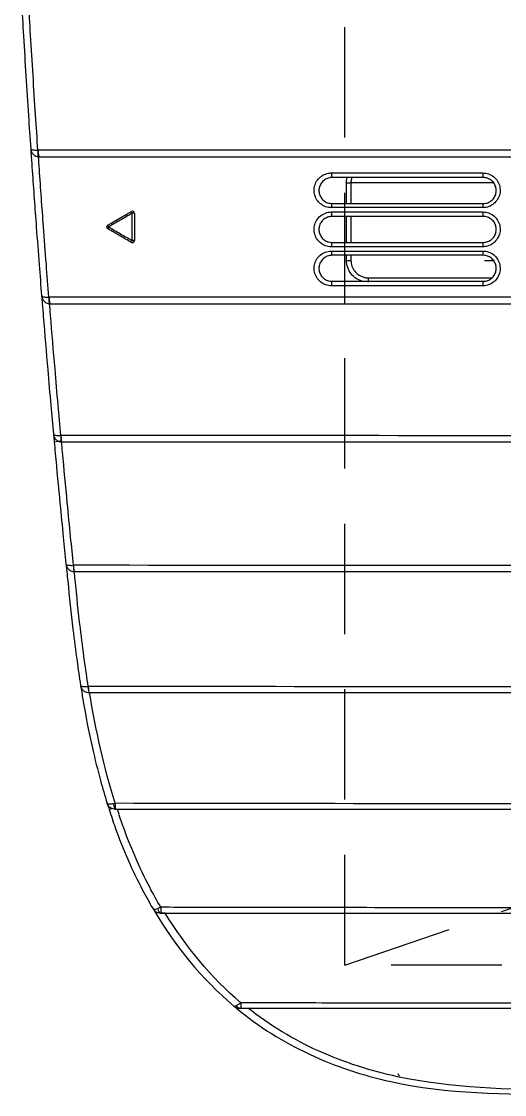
# Model space of a CAD drawing. Header units: inches. Extents: x -55157 to -7160, y -122257 to -52101.
# Drawn here: x -23033.4 to -22978.8, y -99956.4 to -99834.9 of the extents above; entities that cross this region are included whole.
import ezdxf

# ---------------------------------------------------------------- set-up
doc = ezdxf.new("R2010")
doc.units = ezdxf.units.IN
doc.header["$LTSCALE"] = 50
doc.header["$MEASUREMENT"] = 0
doc.linetypes.add('HIDDEN', pattern=[0.375, 0.25, -0.125])

# ---------------------------------------------------------------- blocks, each defined once
blk = doc.blocks.new('acrjtlf')
at = {"color": 1, "linetype": 'HIDDEN'}
blk.add_line((1570010.6, 1745562.22), (1571303.38, 1746002.87), dxfattribs=at)
at = {"color": 8}
for p, q in [((1570027.41, 1745650.85), (1570011.31, 1745650.85)), ((1570026.42, 1745642.04), (1570027.44, 1745642.04)), ((1569977.26, 1745637.14), (1569977.26, 1745637.14)), ((1569978.6, 1745621.48), (1569978.6, 1745621.48)), ((1569989.75, 1745568.11), (1569989.74, 1745568.11))]:
    blk.add_line(p, q, dxfattribs=at)
at = {"color": 1, "linetype": 'HIDDEN'}
blk.add_lwpolyline([(1571303.38, 1746002.87), (1571303.38, 1745562.22), (1570010.6, 1745562.22), (1570010.6, 1746002.87)], close=True, dxfattribs=at)
at = {"color": 8}
for centre, start, end in [((1569986.57, 1745647.38), 0, 120), ((1569986.57, 1745644.31), 240, 0)]:
    blk.add_arc(centre, 0.245, start, end, dxfattribs=at)
at = {"color": 8, "extrusion": (0, 0, -1)}
blk.add_arc((-1569983.91, 1745645.84), 0.245, 300, 60, dxfattribs=at)
at = {"color": 8}
for centre, major_axis, ratio, start_param, end_param in [((1569976, 1745654.58), (0.08, 0.779), 0.16865, 1.619684, 3.142132), ((1569976.02, 1745654.57), (0, -0.783), 0.172581, 4.743891, 6.283185), ((1570009.16, 1745651.93), (0, -0.49), 0.120491, 4.644768, 6.283185), ((1570026.29, 1745651.93), (0, -0.49), 0.102549, 4.642806, 6.283185), ((1570010.82, 1745650.85), (-0.49, 0), 0.00112, 1.53589, 3.141593), ((1570009.16, 1745648.01), (0, -0.49), 0.120705, 3.141593, 4.677658), ((1570026.29, 1745648.01), (0, -0.49), 0.103019, 3.141593, 4.676553), ((1569986.57, 1745647.38), (0.122, -0.212), 0.116328, 3.141593, 4.612423), ((1569986.57, 1745647.38), (-0.245, 0), 0.028883, 3.141593, 4.863098), ((1570009.16, 1745647.52), (0, -0.49), 0.120719, 4.68176, 6.283185), ((1570026.29, 1745647.52), (0, -0.49), 0.103065, 4.680761, 6.283185), ((1569983.91, 1745645.84), (0.122, -0.212), 0.126402, 3.141593, 4.620752), ((1569983.91, 1745645.84), (-0.122, -0.212), 0.14247, 4.775685, 6.283185), ((1569986.57, 1745644.31), (-0.122, -0.212), 0.132333, 4.784137, 6.283185), ((1569986.57, 1745644.31), (0.245, 0), 0.003959, 0, 1.721518), ((1570009.16, 1745643.6), (0, -0.49), 0.120738, 3.141593, 4.714524), ((1570009.16, 1745643.12), (0, -0.49), 0.120728, 4.718615, 6.283185), ((1570026.29, 1745643.6), (0, -0.49), 0.10333, 3.141593, 4.714382), ((1570026.29, 1745643.12), (0, 0.49), 0.10335, 1.576989, 3.141593), ((1570010.82, 1745642.04), (-0.49, 0), 0.00112, 1.53589, 3.141593), ((1570009.16, 1745639.2), (0, 0.49), 0.120552, 0, 1.609749), ((1570013.27, 1745639.59), (0, -0.49), 0.0349, 3.141593, 4.713595), ((1570026.29, 1745639.2), (0, -0.49), 0.103408, 3.141593, 4.75217), ((1569977.24, 1745637.93), (0.066, 0.781), 0.161273, 1.629867, 3.14204), ((1569977.26, 1745637.93), (0, -0.783), 0.165536, 4.757669, 6.283185), ((1569978.59, 1745622.26), (0.051, 0.782), 0.150698, 1.642644, 3.141934), ((1569978.6, 1745622.26), (0, -0.783), 0.154906, 4.774382, 6.283185), ((1569980.01, 1745607.57), (0.032, 0.783), 0.136296, 1.657406, 3.14181), ((1569980.01, 1745607.57), (0, -0.783), 0.139682, 4.79332, 6.283185), ((1569981.66, 1745593.86), (0, 0.783), 0.145746, 1.678566, 3.141593), ((1569981.67, 1745593.86), (0, -0.783), 0.119511, 4.816375, 6.283185), ((1569984.64, 1745580.64), (0, -0.783), 0.265872, 4.896749, 6.283185), ((1569984.68, 1745580.64), (0, -0.783), 0.09375, 4.847187, 6.283185), ((1569989.74, 1745568.89), (0, 0.783), 0.414276, 1.924747, 3.141593), ((1569989.83, 1745568.89), (0, -0.783), 0.065781, 4.887072, 6.283185), ((1569998.69, 1745558.12), (0, 0.783), 0.561889, 2.263316, 3.141593), ((1569998.86, 1745558.12), (0, -0.783), 0.036559, 4.947692, 6.283185), ((1570016.62, 1745550.11), (-0.173, 0.458), 0.136261, 1.898046, 3.142386)]:
    blk.add_ellipse(centre, major_axis=major_axis, ratio=ratio, start_param=start_param, end_param=end_param, dxfattribs=at)
for points, degree, knots in [([(1569974.01, 1745671.42), (1569974.01, 1745671.42), (1569974.01, 1745671.42), (1569974.08, 1745670.1), (1569974.16, 1745668.78), (1569974.32, 1745665.96), (1569974.42, 1745664.46), (1569974.6, 1745661.46), (1569974.7, 1745659.96), (1569974.88, 1745657.21), (1569974.96, 1745655.95), (1569975.05, 1745654.7)], 3, [0, 0, 0, 0, 0.000004, 0.000004, 0.237138, 0.237138, 0.506455, 0.506455, 0.775615, 0.775615, 1, 1, 1, 1]), ([(1569975.87, 1745654.55), (1569975.78, 1745655.87), (1569975.69, 1745657.2), (1569975.51, 1745660.03), (1569975.41, 1745661.54), (1569975.22, 1745664.56), (1569975.13, 1745666.07), (1569974.96, 1745668.86), (1569974.89, 1745670.14), (1569974.82, 1745671.42)], 3, [0, 0, 0, 0, 0.234873, 0.234873, 0.503118, 0.503118, 0.771519, 0.771519, 1, 1, 1, 1]), ([(1569975.05, 1745654.7), (1569975.05, 1745654.7), (1569975.05, 1745654.7), (1569975.05, 1745654.69), (1569975.06, 1745654.67), (1569975.1, 1745654.64), (1569975.13, 1745654.63), (1569975.22, 1745654.59), (1569975.3, 1745654.58), (1569975.45, 1745654.56), (1569975.52, 1745654.55), (1569975.69, 1745654.55), (1569975.78, 1745654.55), (1569975.87, 1745654.55)], 3, [0, 0, 0, 0, 0.004597, 0.004597, 0.179593, 0.179593, 0.345083, 0.345083, 0.60954, 0.60954, 0.795855, 0.795855, 1, 1, 1, 1]), ([(1569975.05, 1745654.7), (1569975.05, 1745654.7), (1569975.05, 1745654.7), (1569975.05, 1745654.62), (1569975.07, 1745654.54), (1569975.12, 1745654.39), (1569975.15, 1745654.32), (1569975.25, 1745654.16), (1569975.33, 1745654.07), (1569975.5, 1745653.94), (1569975.57, 1745653.9), (1569975.74, 1745653.83), (1569975.83, 1745653.81), (1569975.93, 1745653.8)], 3, [0, 0, 0, 0, 0.004597, 0.004597, 0.179597, 0.179597, 0.345088, 0.345088, 0.609538, 0.609538, 0.795853, 0.795853, 1, 1, 1, 1]), ([(1570043.72, 1745654.55), (1570032.37, 1745654.55), (1570021.03, 1745654.55), (1569998.41, 1745654.55), (1569987.11, 1745654.55), (1569975.89, 1745654.55)], 3, [0, 0, 0, 0, 0.5, 0.5, 1, 1, 1, 1]), ([(1569975.12, 1745653.79), (1569975.12, 1745653.79), (1569975.12, 1745653.79), (1569975.15, 1745653.27), (1569975.19, 1745652.75), (1569975.37, 1745650.09), (1569975.53, 1745647.96), (1569975.79, 1745644.4), (1569975.9, 1745642.98), (1569976.1, 1745640.38), (1569976.19, 1745639.21), (1569976.28, 1745638.05)], 3, [0, 0, 0, 0, 0.000004, 0.000004, 0.099857, 0.099857, 0.50649, 0.50649, 0.77742, 0.77742, 1, 1, 1, 1]), ([(1569977.11, 1745637.89), (1569977.01, 1745639.13), (1569976.92, 1745640.37), (1569976.71, 1745643.05), (1569976.6, 1745644.48), (1569976.34, 1745648.06), (1569976.18, 1745650.21), (1569976, 1745652.84), (1569975.97, 1745653.31), (1569975.94, 1745653.79), (1569975.94, 1745653.79), (1569975.94, 1745653.79)], 3, [0, 0, 0, 0, 0.233824, 0.233824, 0.504066, 0.504066, 0.909668, 0.909668, 0.999996, 0.999996, 1, 1, 1, 1]), ([(1569976.02, 1745653.79), (1569987.24, 1745653.79), (1569998.52, 1745653.79), (1570021.12, 1745653.79), (1570032.44, 1745653.79), (1570043.78, 1745653.79)], 3, [0, 0, 0, 0, 0.5, 0.5, 1, 1, 1, 1]), ([(1570009.1, 1745648.03), (1570008.88, 1745648.03), (1570008.65, 1745648.07), (1570008.24, 1745648.21), (1570008.04, 1745648.33), (1570007.69, 1745648.61), (1570007.54, 1745648.78), (1570007.31, 1745649.16), (1570007.23, 1745649.37), (1570007.14, 1745649.8), (1570007.13, 1745650.03), (1570007.18, 1745650.46), (1570007.25, 1745650.68), (1570007.44, 1745651.07), (1570007.58, 1745651.25), (1570007.89, 1745651.56), (1570008.07, 1745651.68), (1570008.47, 1745651.87), (1570008.68, 1745651.93), (1570008.96, 1745651.96), (1570009.03, 1745651.96), (1570009.1, 1745651.96)], 3, [0, 0, 0, 0, 0.108501, 0.108501, 0.217078, 0.217078, 0.325752, 0.325752, 0.434077, 0.434077, 0.541746, 0.541746, 0.648671, 0.648671, 0.755015, 0.755015, 0.861181, 0.861181, 0.967704, 0.967704, 1, 1, 1, 1]), ([(1570009.1, 1745651.96), (1570009.42, 1745651.96), (1570009.75, 1745651.96), (1570011.37, 1745651.96), (1570012.66, 1745651.96), (1570018.05, 1745651.96), (1570022.15, 1745651.96), (1570026.24, 1745651.96)], 3, [0, 0, 0, 0, 0.056756, 0.056756, 0.283781, 0.283781, 1, 1, 1, 1]), ([(1570026.24, 1745651.96), (1570026.46, 1745651.96), (1570026.69, 1745651.92), (1570027.1, 1745651.78), (1570027.3, 1745651.67), (1570027.64, 1745651.39), (1570027.8, 1745651.22), (1570028.03, 1745650.84), (1570028.11, 1745650.63), (1570028.2, 1745650.19), (1570028.21, 1745649.97), (1570028.16, 1745649.53), (1570028.09, 1745649.31), (1570027.9, 1745648.92), (1570027.77, 1745648.74), (1570027.46, 1745648.44), (1570027.27, 1745648.31), (1570026.88, 1745648.12), (1570026.66, 1745648.06), (1570026.38, 1745648.03), (1570026.31, 1745648.03), (1570026.24, 1745648.03)], 3, [0, 0, 0, 0, 0.108185, 0.108185, 0.216425, 0.216425, 0.325056, 0.325056, 0.433562, 0.433562, 0.541346, 0.541346, 0.64822, 0.64822, 0.754494, 0.754494, 0.860743, 0.860743, 0.967469, 0.967469, 1, 1, 1, 1]), ([(1570009.16, 1745651.44), (1570009.11, 1745651.44), (1570009.06, 1745651.44), (1570008.84, 1745651.41), (1570008.68, 1745651.37), (1570008.39, 1745651.23), (1570008.25, 1745651.14), (1570008.02, 1745650.91), (1570007.92, 1745650.77), (1570007.77, 1745650.48), (1570007.72, 1745650.32), (1570007.68, 1745649.99), (1570007.69, 1745649.82), (1570007.75, 1745649.5), (1570007.82, 1745649.34), (1570007.99, 1745649.06), (1570008.1, 1745648.93), (1570008.36, 1745648.72), (1570008.51, 1745648.64), (1570008.82, 1745648.53), (1570008.99, 1745648.5), (1570009.16, 1745648.5)], 3, [0, 0, 0, 0, 0.032428, 0.032428, 0.139186, 0.139186, 0.24526, 0.24526, 0.35125, 0.35125, 0.457712, 0.457712, 0.565001, 0.565001, 0.673185, 0.673185, 0.782019, 0.782019, 0.891004, 0.891004, 1, 1, 1, 1]), ([(1570010.8, 1745650.85), (1570010.8, 1745651.03), (1570010.82, 1745651.21), (1570010.87, 1745651.41), (1570010.87, 1745651.42), (1570010.88, 1745651.44)], 3, [0, 0, 0, 0, 0.90979, 0.90979, 1, 1, 1, 1]), ([(1570011.4, 1745651.45), (1570011.39, 1745651.39), (1570011.37, 1745651.34), (1570011.33, 1745651.14), (1570011.31, 1745651), (1570011.31, 1745650.85)], 3, [0, 0, 0, 0, 0.282022, 0.282022, 1, 1, 1, 1]), ([(1570011.31, 1745650.85), (1570011.31, 1745650.53), (1570011.31, 1745650.2), (1570011.31, 1745649.42), (1570011.31, 1745648.96), (1570011.31, 1745648.5)], 3, [0, 0, 0, 0, 0.416195, 0.416195, 1, 1, 1, 1]), ([(1570026.29, 1745648.5), (1570026.34, 1745648.5), (1570026.39, 1745648.5), (1570026.61, 1745648.53), (1570026.77, 1745648.57), (1570027.06, 1745648.71), (1570027.2, 1745648.8), (1570027.44, 1745649.03), (1570027.53, 1745649.17), (1570027.68, 1745649.46), (1570027.73, 1745649.62), (1570027.77, 1745649.95), (1570027.76, 1745650.12), (1570027.69, 1745650.44), (1570027.63, 1745650.6), (1570027.46, 1745650.88), (1570027.34, 1745651.01), (1570027.09, 1745651.22), (1570026.94, 1745651.3), (1570026.63, 1745651.41), (1570026.46, 1745651.44), (1570026.29, 1745651.44)], 3, [0, 0, 0, 0, 0.032628, 0.032628, 0.139536, 0.139536, 0.245702, 0.245702, 0.351641, 0.351641, 0.458067, 0.458067, 0.565498, 0.565498, 0.673919, 0.673919, 0.782769, 0.782769, 0.891417, 0.891417, 1, 1, 1, 1]), ([(1570026.24, 1745648.03), (1570025.92, 1745648.03), (1570025.59, 1745648.03), (1570023.97, 1745648.03), (1570022.67, 1745648.03), (1570017.28, 1745648.03), (1570013.19, 1745648.03), (1570009.1, 1745648.03)], 3, [0, 0, 0, 0, 0.056754, 0.056754, 0.283773, 0.283773, 1, 1, 1, 1]), ([(1569983.79, 1745646.05), (1569984.22, 1745646.3), (1569984.65, 1745646.55), (1569985.54, 1745647.06), (1569985.99, 1745647.33), (1569986.44, 1745647.59)], 3, [0, 0, 0, 0, 0.489286, 0.489286, 1, 1, 1, 1]), ([(1569986.53, 1745647.38), (1569986.08, 1745647.12), (1569985.62, 1745646.86), (1569984.74, 1745646.35), (1569984.3, 1745646.1), (1569983.87, 1745645.85)], 3, [0, 0, 0, 0, 0.510714, 0.510714, 1, 1, 1, 1]), ([(1569986.53, 1745644.31), (1569986.53, 1745644.82), (1569986.53, 1745645.34), (1569986.53, 1745646.36), (1569986.53, 1745646.87), (1569986.53, 1745647.38)], 3, [0, 0, 0, 0, 0.50116, 0.50116, 1, 1, 1, 1]), ([(1569986.81, 1745647.38), (1569986.81, 1745646.87), (1569986.81, 1745646.36), (1569986.81, 1745645.33), (1569986.81, 1745644.82), (1569986.81, 1745644.31)], 3, [0, 0, 0, 0, 0.498839, 0.498839, 1, 1, 1, 1]), ([(1570009.1, 1745643.6), (1570008.88, 1745643.6), (1570008.65, 1745643.64), (1570008.24, 1745643.79), (1570008.04, 1745643.9), (1570007.69, 1745644.18), (1570007.54, 1745644.35), (1570007.31, 1745644.73), (1570007.23, 1745644.94), (1570007.14, 1745645.37), (1570007.13, 1745645.59), (1570007.18, 1745646.03), (1570007.24, 1745646.24), (1570007.44, 1745646.64), (1570007.57, 1745646.82), (1570007.88, 1745647.13), (1570008.06, 1745647.25), (1570008.46, 1745647.44), (1570008.67, 1745647.5), (1570008.96, 1745647.53), (1570009.03, 1745647.54), (1570009.1, 1745647.54)], 3, [0, 0, 0, 0, 0.108286, 0.108286, 0.21667, 0.21667, 0.324851, 0.324851, 0.432489, 0.432489, 0.539562, 0.539562, 0.646218, 0.646218, 0.752731, 0.752731, 0.859444, 0.859444, 0.966684, 0.966684, 1, 1, 1, 1]), ([(1570009.16, 1745647.03), (1570009.11, 1745647.03), (1570009.05, 1745647.03), (1570008.84, 1745647.01), (1570008.68, 1745646.96), (1570008.38, 1745646.82), (1570008.24, 1745646.73), (1570008.01, 1745646.5), (1570007.91, 1745646.36), (1570007.77, 1745646.07), (1570007.72, 1745645.91), (1570007.68, 1745645.58), (1570007.69, 1745645.41), (1570007.76, 1745645.09), (1570007.82, 1745644.93), (1570007.99, 1745644.65), (1570008.11, 1745644.52), (1570008.36, 1745644.32), (1570008.51, 1745644.23), (1570008.82, 1745644.12), (1570008.99, 1745644.09), (1570009.16, 1745644.09)], 3, [0, 0, 0, 0, 0.033474, 0.033474, 0.14108, 0.14108, 0.247873, 0.247873, 0.354169, 0.354169, 0.460411, 0.460411, 0.567043, 0.567043, 0.674393, 0.674393, 0.782562, 0.782562, 0.891233, 0.891233, 1, 1, 1, 1]), ([(1570009.1, 1745647.54), (1570009.42, 1745647.54), (1570009.75, 1745647.54), (1570011.37, 1745647.54), (1570012.66, 1745647.54), (1570018.05, 1745647.54), (1570022.15, 1745647.54), (1570026.24, 1745647.54)], 3, [0, 0, 0, 0, 0.056754, 0.056754, 0.283772, 0.283772, 1, 1, 1, 1]), ([(1570010.8, 1745644.09), (1570010.8, 1745645.04), (1570010.8, 1745645.99), (1570010.8, 1745646.97), (1570010.8, 1745647), (1570010.8, 1745647.03)], 3, [0, 0, 0, 0, 0.967399, 0.967399, 1, 1, 1, 1]), ([(1570011.31, 1745647.03), (1570011.31, 1745646.67), (1570011.31, 1745646.32), (1570011.31, 1745645.34), (1570011.31, 1745644.72), (1570011.31, 1745644.09)], 3, [0, 0, 0, 0, 0.365767, 0.365767, 1, 1, 1, 1]), ([(1570026.24, 1745647.54), (1570026.46, 1745647.54), (1570026.69, 1745647.5), (1570027.1, 1745647.35), (1570027.3, 1745647.24), (1570027.64, 1745646.96), (1570027.79, 1745646.79), (1570028.03, 1745646.42), (1570028.11, 1745646.2), (1570028.2, 1745645.77), (1570028.21, 1745645.55), (1570028.16, 1745645.11), (1570028.1, 1745644.9), (1570027.9, 1745644.51), (1570027.77, 1745644.32), (1570027.46, 1745644.02), (1570027.28, 1745643.89), (1570026.88, 1745643.7), (1570026.67, 1745643.64), (1570026.38, 1745643.61), (1570026.31, 1745643.6), (1570026.24, 1745643.6)], 3, [0, 0, 0, 0, 0.108108, 0.108108, 0.216298, 0.216298, 0.324535, 0.324535, 0.432347, 0.432347, 0.539476, 0.539476, 0.646052, 0.646052, 0.752517, 0.752517, 0.859336, 0.859336, 0.966737, 0.966737, 1, 1, 1, 1]), ([(1570026.29, 1745644.09), (1570026.34, 1745644.09), (1570026.4, 1745644.1), (1570026.61, 1745644.12), (1570026.77, 1745644.17), (1570027.07, 1745644.31), (1570027.21, 1745644.4), (1570027.44, 1745644.63), (1570027.54, 1745644.77), (1570027.68, 1745645.06), (1570027.73, 1745645.22), (1570027.77, 1745645.55), (1570027.76, 1745645.72), (1570027.69, 1745646.04), (1570027.63, 1745646.19), (1570027.46, 1745646.48), (1570027.34, 1745646.6), (1570027.09, 1745646.81), (1570026.94, 1745646.89), (1570026.63, 1745647), (1570026.46, 1745647.03), (1570026.29, 1745647.03)], 3, [0, 0, 0, 0, 0.033385, 0.033385, 0.141099, 0.141099, 0.248011, 0.248011, 0.354289, 0.354289, 0.460473, 0.460473, 0.56718, 0.56718, 0.674743, 0.674743, 0.783016, 0.783016, 0.891497, 0.891497, 1, 1, 1, 1]), ([(1569986.44, 1745644.09), (1569986.01, 1745644.35), (1569985.58, 1745644.6), (1569984.69, 1745645.11), (1569984.24, 1745645.37), (1569983.79, 1745645.63)], 3, [0, 0, 0, 0, 0.489926, 0.489926, 1, 1, 1, 1]), ([(1569983.87, 1745645.85), (1569984.32, 1745645.58), (1569984.77, 1745645.32), (1569985.66, 1745644.81), (1569986.1, 1745644.56), (1569986.53, 1745644.31)], 3, [0, 0, 0, 0, 0.510078, 0.510078, 1, 1, 1, 1]), ([(1570009.1, 1745639.18), (1570008.88, 1745639.18), (1570008.65, 1745639.22), (1570008.24, 1745639.36), (1570008.04, 1745639.47), (1570007.7, 1745639.75), (1570007.55, 1745639.92), (1570007.32, 1745640.3), (1570007.23, 1745640.51), (1570007.14, 1745640.93), (1570007.13, 1745641.16), (1570007.18, 1745641.59), (1570007.24, 1745641.81), (1570007.43, 1745642.2), (1570007.56, 1745642.39), (1570007.87, 1745642.69), (1570008.05, 1745642.82), (1570008.45, 1745643.01), (1570008.67, 1745643.08), (1570008.96, 1745643.11), (1570009.03, 1745643.11), (1570009.1, 1745643.11)], 3, [0, 0, 0, 0, 0.107882, 0.107882, 0.215881, 0.215881, 0.323448, 0.323448, 0.430427, 0.430427, 0.537061, 0.537061, 0.643664, 0.643664, 0.750524, 0.750524, 0.857857, 0.857857, 0.965748, 0.965748, 1, 1, 1, 1]), ([(1570026.24, 1745643.6), (1570025.92, 1745643.6), (1570025.59, 1745643.6), (1570023.97, 1745643.6), (1570022.67, 1745643.6), (1570017.28, 1745643.6), (1570013.19, 1745643.6), (1570009.1, 1745643.6)], 3, [0, 0, 0, 0, 0.056754, 0.056754, 0.28377, 0.28377, 1, 1, 1, 1]), ([(1570009.1, 1745643.11), (1570009.42, 1745643.11), (1570009.75, 1745643.11), (1570011.37, 1745643.11), (1570012.66, 1745643.11), (1570018.05, 1745643.11), (1570022.15, 1745643.11), (1570026.24, 1745643.11)], 3, [0, 0, 0, 0, 0.056754, 0.056754, 0.283771, 0.283771, 1, 1, 1, 1]), ([(1570026.24, 1745643.11), (1570026.46, 1745643.11), (1570026.69, 1745643.07), (1570027.1, 1745642.93), (1570027.3, 1745642.82), (1570027.64, 1745642.54), (1570027.79, 1745642.37), (1570028.02, 1745641.99), (1570028.11, 1745641.78), (1570028.2, 1745641.36), (1570028.21, 1745641.13), (1570028.16, 1745640.7), (1570028.1, 1745640.48), (1570027.91, 1745640.09), (1570027.78, 1745639.91), (1570027.47, 1745639.6), (1570027.29, 1745639.47), (1570026.89, 1745639.28), (1570026.67, 1745639.21), (1570026.38, 1745639.18), (1570026.31, 1745639.18), (1570026.24, 1745639.18)], 3, [0, 0, 0, 0, 0.10783, 0.10783, 0.215762, 0.215762, 0.323471, 0.323471, 0.430614, 0.430614, 0.537253, 0.537253, 0.64376, 0.64376, 0.750608, 0.750608, 0.858075, 0.858075, 0.966084, 0.966084, 1, 1, 1, 1]), ([(1570009.16, 1745642.63), (1570009.1, 1745642.63), (1570009.05, 1745642.62), (1570008.83, 1745642.6), (1570008.67, 1745642.55), (1570008.37, 1745642.41), (1570008.24, 1745642.31), (1570008, 1745642.08), (1570007.91, 1745641.95), (1570007.76, 1745641.65), (1570007.72, 1745641.49), (1570007.68, 1745641.17), (1570007.69, 1745641), (1570007.76, 1745640.68), (1570007.82, 1745640.52), (1570008, 1745640.24), (1570008.11, 1745640.12), (1570008.36, 1745639.91), (1570008.51, 1745639.83), (1570008.82, 1745639.72), (1570008.99, 1745639.69), (1570009.16, 1745639.69)], 3, [0, 0, 0, 0, 0.034419, 0.034419, 0.142762, 0.142762, 0.250327, 0.250327, 0.357125, 0.357125, 0.463407, 0.463407, 0.569594, 0.569594, 0.676176, 0.676176, 0.783568, 0.783568, 0.891704, 0.891704, 1, 1, 1, 1]), ([(1570012.62, 1745639.67), (1570012.39, 1745639.74), (1570012.16, 1745639.84), (1570011.72, 1745640.11), (1570011.51, 1745640.3), (1570011.17, 1745640.73), (1570011.03, 1745640.97), (1570010.85, 1745641.49), (1570010.8, 1745641.77), (1570010.8, 1745642.04)], 3, [0, 0, 0, 0, 0.228215, 0.228215, 0.485519, 0.485519, 0.742758, 0.742758, 1, 1, 1, 1]), ([(1570011.31, 1745642.04), (1570011.31, 1745641.82), (1570011.35, 1745641.6), (1570011.49, 1745641.19), (1570011.6, 1745640.99), (1570011.88, 1745640.65), (1570012.04, 1745640.5), (1570012.42, 1745640.26), (1570012.62, 1745640.18), (1570012.98, 1745640.1), (1570013.12, 1745640.08), (1570013.27, 1745640.08)], 3, [0, 0, 0, 0, 0.214742, 0.214742, 0.429493, 0.429493, 0.644321, 0.644321, 0.859295, 0.859295, 1, 1, 1, 1]), ([(1570026.29, 1745639.69), (1570026.35, 1745639.69), (1570026.4, 1745639.69), (1570026.61, 1745639.71), (1570026.78, 1745639.76), (1570027.07, 1745639.9), (1570027.21, 1745640), (1570027.44, 1745640.23), (1570027.54, 1745640.37), (1570027.69, 1745640.66), (1570027.73, 1745640.82), (1570027.77, 1745641.15), (1570027.76, 1745641.31), (1570027.69, 1745641.63), (1570027.63, 1745641.79), (1570027.45, 1745642.07), (1570027.34, 1745642.2), (1570027.09, 1745642.4), (1570026.94, 1745642.49), (1570026.63, 1745642.6), (1570026.46, 1745642.63), (1570026.29, 1745642.63)], 3, [0, 0, 0, 0, 0.034044, 0.034044, 0.142449, 0.142449, 0.250168, 0.250168, 0.356996, 0.356996, 0.463211, 0.463211, 0.569418, 0.569418, 0.67619, 0.67619, 0.783761, 0.783761, 0.891835, 0.891835, 1, 1, 1, 1]), ([(1570026.24, 1745639.18), (1570025.92, 1745639.18), (1570025.59, 1745639.18), (1570023.97, 1745639.18), (1570022.67, 1745639.18), (1570017.28, 1745639.18), (1570013.19, 1745639.18), (1570009.1, 1745639.18)], 3, [0, 0, 0, 0, 0.056755, 0.056755, 0.283775, 0.283775, 1, 1, 1, 1]), ([(1569976.28, 1745638.05), (1569976.28, 1745638.05), (1569976.28, 1745638.04), (1569976.29, 1745638.03), (1569976.3, 1745638.01), (1569976.34, 1745637.98), (1569976.37, 1745637.96), (1569976.46, 1745637.93), (1569976.54, 1745637.92), (1569976.69, 1745637.9), (1569976.77, 1745637.89), (1569976.93, 1745637.89), (1569977.02, 1745637.89), (1569977.11, 1745637.89)], 3, [0, 0, 0, 0, 0.004579, 0.004579, 0.181838, 0.181838, 0.349144, 0.349144, 0.6109, 0.6109, 0.796796, 0.796796, 1, 1, 1, 1]), ([(1569976.28, 1745638.05), (1569976.28, 1745638.04), (1569976.28, 1745638.04), (1569976.29, 1745637.96), (1569976.31, 1745637.88), (1569976.36, 1745637.73), (1569976.39, 1745637.66), (1569976.5, 1745637.5), (1569976.58, 1745637.41), (1569976.75, 1745637.28), (1569976.82, 1745637.24), (1569976.99, 1745637.18), (1569977.08, 1745637.16), (1569977.18, 1745637.15)], 3, [0, 0, 0, 0, 0.004579, 0.004579, 0.181841, 0.181841, 0.349149, 0.349149, 0.610898, 0.610898, 0.796793, 0.796793, 1, 1, 1, 1]), ([(1569976.36, 1745637.14), (1569976.36, 1745637.14), (1569976.36, 1745637.14), (1569976.4, 1745636.67), (1569976.44, 1745636.19), (1569976.64, 1745633.7), (1569976.81, 1745631.68), (1569977.1, 1745628.32), (1569977.21, 1745626.97), (1569977.43, 1745624.54), (1569977.53, 1745623.45), (1569977.63, 1745622.37)], 3, [0, 0, 0, 0, 0.000004, 0.000004, 0.096735, 0.096735, 0.506429, 0.506429, 0.779373, 0.779373, 1, 1, 1, 1]), ([(1570045.03, 1745637.89), (1570039.37, 1745637.89), (1570033.71, 1745637.89), (1570022.25, 1745637.89), (1570016.44, 1745637.89), (1570004.18, 1745637.89), (1569997.74, 1745637.89), (1569986.58, 1745637.89), (1569981.85, 1745637.89), (1569977.13, 1745637.89)], 3, [0, 0, 0, 0, 0.249054, 0.249054, 0.505367, 0.505367, 0.790188, 0.790188, 1, 1, 1, 1]), ([(1569978.47, 1745622.21), (1569978.36, 1745623.37), (1569978.26, 1745624.53), (1569978.03, 1745627.04), (1569977.92, 1745628.4), (1569977.63, 1745631.79), (1569977.46, 1745633.83), (1569977.26, 1745636.29), (1569977.22, 1745636.72), (1569977.19, 1745637.14), (1569977.19, 1745637.14), (1569977.19, 1745637.14)], 3, [0, 0, 0, 0, 0.232545, 0.232545, 0.504897, 0.504897, 0.913704, 0.913704, 0.999996, 0.999996, 1, 1, 1, 1]), ([(1569977.26, 1745637.14), (1569981.97, 1745637.14), (1569986.7, 1745637.14), (1569997.85, 1745637.14), (1570004.28, 1745637.14), (1570016.53, 1745637.14), (1570022.33, 1745637.14), (1570033.79, 1745637.14), (1570039.44, 1745637.14), (1570045.09, 1745637.14)], 3, [0, 0, 0, 0, 0.20974, 0.20974, 0.494552, 0.494552, 0.750903, 0.750903, 1, 1, 1, 1]), ([(1569977.63, 1745622.37), (1569977.63, 1745622.37), (1569977.63, 1745622.37), (1569977.63, 1745622.36), (1569977.63, 1745622.36), (1569977.63, 1745622.34), (1569977.64, 1745622.32), (1569977.68, 1745622.29), (1569977.71, 1745622.28), (1569977.81, 1745622.25), (1569977.89, 1745622.23), (1569978.05, 1745622.21), (1569978.12, 1745622.21), (1569978.28, 1745622.21), (1569978.37, 1745622.21), (1569978.47, 1745622.21)], 3, [0, 0, 0, 0, 0.004554, 0.004554, 0.044272, 0.044272, 0.184889, 0.184889, 0.355045, 0.355045, 0.613023, 0.613023, 0.798214, 0.798214, 1, 1, 1, 1]), ([(1569977.63, 1745622.37), (1569977.63, 1745622.37), (1569977.63, 1745622.36), (1569977.63, 1745622.34), (1569977.63, 1745622.32), (1569977.64, 1745622.24), (1569977.66, 1745622.18), (1569977.71, 1745622.05), (1569977.74, 1745621.98), (1569977.85, 1745621.81), (1569977.94, 1745621.73), (1569978.1, 1745621.61), (1569978.18, 1745621.57), (1569978.35, 1745621.5), (1569978.44, 1745621.48), (1569978.54, 1745621.48)], 3, [0, 0, 0, 0, 0.004555, 0.004555, 0.044275, 0.044275, 0.184893, 0.184893, 0.355049, 0.355049, 0.61302, 0.61302, 0.79821, 0.79821, 1, 1, 1, 1]), ([(1569977.71, 1745621.48), (1569977.71, 1745621.48), (1569977.71, 1745621.48), (1569977.75, 1745621.05), (1569977.79, 1745620.62), (1569978, 1745618.29), (1569978.18, 1745616.39), (1569978.49, 1745613.22), (1569978.61, 1745611.95), (1569978.84, 1745609.68), (1569978.94, 1745608.67), (1569979.04, 1745607.67)], 3, [0, 0, 0, 0, 0.000004, 0.000004, 0.093122, 0.093122, 0.506225, 0.506225, 0.781415, 0.781415, 1, 1, 1, 1]), ([(1569979.9, 1745607.51), (1569979.79, 1745608.58), (1569979.68, 1745609.66), (1569979.45, 1745612.01), (1569979.32, 1745613.29), (1569979.01, 1745616.5), (1569978.83, 1745618.42), (1569978.62, 1745620.72), (1569978.59, 1745621.1), (1569978.55, 1745621.48), (1569978.55, 1745621.48), (1569978.55, 1745621.48)], 3, [0, 0, 0, 0, 0.231179, 0.231179, 0.505815, 0.505815, 0.918087, 0.918087, 0.999996, 0.999996, 1, 1, 1, 1]), ([(1569978.6, 1745621.48), (1569994.14, 1745621.48), (1570012.04, 1745621.48), (1570028.83, 1745621.48), (1570046.51, 1745621.48)], 2, [0, 0, 0, 0.492905, 0.492905, 1, 1, 1]), ([(1569979.04, 1745607.67), (1569979.04, 1745607.67), (1569979.04, 1745607.67), (1569979.04, 1745607.66), (1569979.04, 1745607.65), (1569979.05, 1745607.63), (1569979.06, 1745607.62), (1569979.1, 1745607.59), (1569979.14, 1745607.57), (1569979.24, 1745607.54), (1569979.32, 1745607.52), (1569979.47, 1745607.51), (1569979.55, 1745607.5), (1569979.71, 1745607.5), (1569979.8, 1745607.5), (1569979.9, 1745607.51)], 3, [0, 0, 0, 0, 0.004516, 0.004516, 0.060274, 0.060274, 0.189768, 0.189768, 0.363921, 0.363921, 0.61661, 0.61661, 0.800474, 0.800474, 1, 1, 1, 1]), ([(1569979.04, 1745607.67), (1569979.04, 1745607.67), (1569979.04, 1745607.67), (1569979.04, 1745607.64), (1569979.05, 1745607.61), (1569979.06, 1745607.53), (1569979.08, 1745607.47), (1569979.13, 1745607.34), (1569979.17, 1745607.27), (1569979.28, 1745607.1), (1569979.37, 1745607.02), (1569979.54, 1745606.91), (1569979.62, 1745606.87), (1569979.79, 1745606.81), (1569979.88, 1745606.79), (1569979.97, 1745606.79)], 3, [0, 0, 0, 0, 0.004516, 0.004516, 0.060277, 0.060277, 0.189772, 0.189772, 0.363924, 0.363924, 0.616606, 0.616606, 0.800469, 0.800469, 1, 1, 1, 1]), ([(1569979.05, 1745607.62), (1569979.08, 1745607.34), (1569979.11, 1745607.07), (1569979.17, 1745606.43), (1569979.21, 1745606.07), (1569979.43, 1745603.91), (1569979.62, 1745602.09), (1569979.98, 1745599.07), (1569980.13, 1745597.86), (1569980.42, 1745595.74), (1569980.55, 1745594.82), (1569980.7, 1745593.91)], 3, [0, 0, 0, 0, 0.060502, 0.060502, 0.138457, 0.138457, 0.534383, 0.534383, 0.798681, 0.798681, 1, 1, 1, 1]), ([(1569981.57, 1745593.78), (1569981.42, 1745594.76), (1569981.28, 1745595.74), (1569980.97, 1745597.94), (1569980.82, 1745599.15), (1569980.46, 1745602.2), (1569980.27, 1745604.03), (1569980.05, 1745606.17), (1569980.02, 1745606.48), (1569979.99, 1745606.79), (1569979.99, 1745606.79), (1569979.99, 1745606.79)], 3, [0, 0, 0, 0, 0.227114, 0.227114, 0.507581, 0.507581, 0.928515, 0.928515, 0.999968, 0.999968, 1, 1, 1, 1]), ([(1569980.7, 1745593.91), (1569980.7, 1745593.91), (1569980.7, 1745593.91), (1569980.7, 1745593.9), (1569980.7, 1745593.9), (1569980.71, 1745593.88), (1569980.72, 1745593.86), (1569980.76, 1745593.83), (1569980.79, 1745593.81), (1569980.89, 1745593.78), (1569980.97, 1745593.77), (1569981.12, 1745593.76), (1569981.2, 1745593.76), (1569981.36, 1745593.76), (1569981.46, 1745593.77), (1569981.55, 1745593.78)], 3, [0, 0, 0, 0, 0.004561, 0.004561, 0.045321, 0.045321, 0.183106, 0.183106, 0.351747, 0.351747, 0.609125, 0.609125, 0.796595, 0.796595, 1, 1, 1, 1]), ([(1569980.7, 1745593.91), (1569980.7, 1745593.91), (1569980.7, 1745593.9), (1569980.7, 1745593.88), (1569980.7, 1745593.86), (1569980.72, 1745593.78), (1569980.74, 1745593.72), (1569980.8, 1745593.59), (1569980.84, 1745593.53), (1569980.95, 1745593.37), (1569981.04, 1745593.29), (1569981.22, 1745593.18), (1569981.3, 1745593.14), (1569981.47, 1745593.09), (1569981.57, 1745593.08), (1569981.66, 1745593.08)], 3, [0, 0, 0, 0, 0.00456, 0.00456, 0.045326, 0.045326, 0.183125, 0.183125, 0.351772, 0.351772, 0.609152, 0.609152, 0.796616, 0.796616, 1, 1, 1, 1]), ([(1569980.83, 1745593.08), (1569980.83, 1745593.08), (1569980.83, 1745593.08), (1569980.87, 1745592.82), (1569980.92, 1745592.57), (1569981.27, 1745590.46), (1569981.63, 1745588.61), (1569982.32, 1745585.55), (1569982.63, 1745584.33), (1569983.19, 1745582.26), (1569983.44, 1745581.4), (1569983.71, 1745580.55)], 3, [0, 0, 0, 0, 0.000005, 0.000005, 0.060466, 0.060466, 0.498822, 0.498822, 0.791344, 0.791344, 1, 1, 1, 1]), ([(1569984.44, 1745580.5), (1569984.34, 1745580.48), (1569984.25, 1745580.46), (1569984.09, 1745580.45), (1569984.02, 1745580.44), (1569983.88, 1745580.45), (1569983.81, 1745580.46), (1569983.74, 1745580.5), (1569983.72, 1745580.52), (1569983.71, 1745580.55), (1569983.71, 1745580.55), (1569983.71, 1745580.55)], 3, [0, 0, 0, 0, 0.244338, 0.244338, 0.46683, 0.46683, 0.78498, 0.78498, 0.994908, 0.994908, 1, 1, 1, 1]), ([(1569984.64, 1745579.86), (1569984.54, 1745579.86), (1569984.44, 1745579.88), (1569984.26, 1745579.94), (1569984.17, 1745579.98), (1569983.99, 1745580.1), (1569983.89, 1745580.2), (1569983.78, 1745580.38), (1569983.74, 1745580.46), (1569983.71, 1745580.54), (1569983.71, 1745580.54), (1569983.71, 1745580.55)], 3, [0, 0, 0, 0, 0.244299, 0.244299, 0.466785, 0.466785, 0.784954, 0.784954, 0.994912, 0.994912, 1, 1, 1, 1]), ([(1569983.72, 1745580.55), (1569983.76, 1745580.42), (1569983.8, 1745580.29), (1569983.87, 1745580.06), (1569983.9, 1745579.96), (1569983.93, 1745579.86), (1569983.93, 1745579.86), (1569983.93, 1745579.86)], 3, [0, 0, 0, 0, 0.553326, 0.553326, 0.999919, 0.999919, 1, 1, 1, 1]), ([(1569983.93, 1745579.86), (1569983.93, 1745579.86), (1569983.93, 1745579.86), (1569984.15, 1745579.17), (1569984.38, 1745578.48), (1569985.05, 1745576.58), (1569985.53, 1745575.38), (1569986.56, 1745573.01), (1569987.13, 1745571.84), (1569988.1, 1745569.99), (1569988.49, 1745569.29), (1569988.9, 1745568.59)], 3, [0, 0, 0, 0, 0.000005, 0.000005, 0.176011, 0.176011, 0.489497, 0.489497, 0.803985, 0.803985, 1, 1, 1, 1]), ([(1569989.78, 1745568.76), (1569989.34, 1745569.5), (1569988.92, 1745570.26), (1569987.93, 1745572.17), (1569987.38, 1745573.33), (1569986.35, 1745575.7), (1569985.88, 1745576.9), (1569985.25, 1745578.69), (1569985.06, 1745579.27), (1569984.88, 1745579.86)], 3, [0, 0, 0, 0, 0.213946, 0.213946, 0.53186, 0.53186, 0.848701, 0.848701, 1, 1, 1, 1]), ([(1569988.9, 1745568.59), (1569988.9, 1745568.59), (1569988.9, 1745568.59), (1569988.92, 1745568.57), (1569988.94, 1745568.55), (1569989.03, 1745568.53), (1569989.1, 1745568.53), (1569989.26, 1745568.56), (1569989.35, 1745568.59), (1569989.44, 1745568.62)], 3, [0, 0, 0, 0, 0.00621, 0.00621, 0.286125, 0.286125, 0.666926, 0.666926, 1, 1, 1, 1]), ([(1569988.9, 1745568.59), (1569988.9, 1745568.59), (1569988.9, 1745568.59), (1569988.95, 1745568.51), (1569989.01, 1745568.43), (1569989.18, 1745568.28), (1569989.29, 1745568.21), (1569989.52, 1745568.13), (1569989.63, 1745568.11), (1569989.74, 1745568.11)], 3, [0, 0, 0, 0, 0.006203, 0.006203, 0.286153, 0.286153, 0.666961, 0.666961, 1, 1, 1, 1]), ([(1569989.74, 1745568.11), (1569989.75, 1745568.11), (1569989.75, 1745568.11), (1569989.78, 1745568.11), (1569989.8, 1745568.11), (1569989.83, 1745568.11)], 3, [0, 0, 0, 0, 0.078683, 0.078683, 1, 1, 1, 1]), ([(1569990.26, 1745568.11), (1569990.09, 1745568.11), (1569989.92, 1745568.11), (1569989.77, 1745568.11), (1569989.76, 1745568.11), (1569989.75, 1745568.11)], 3, [0, 0, 0, 0, 0.941032, 0.941032, 1, 1, 1, 1]), ([(1570052.66, 1745568.67), (1570043.97, 1745568.68), (1570035.29, 1745568.69), (1570016.98, 1745568.71), (1570007.36, 1745568.73), (1569995.08, 1745568.75), (1569992.43, 1745568.75), (1569989.78, 1745568.76)], 3, [0, 0, 0, 0, 0.413984, 0.413984, 0.873443, 0.873443, 1, 1, 1, 1]), ([(1569989.83, 1745568.11), (1569992.48, 1745568.11), (1569995.13, 1745568.11), (1570007.4, 1745568.11), (1570017.03, 1745568.11), (1570035.35, 1745568.11), (1570044.04, 1745568.11), (1570052.74, 1745568.11)], 3, [0, 0, 0, 0, 0.12646, 0.12646, 0.585568, 0.585568, 1, 1, 1, 1]), ([(1569990.26, 1745568.11), (1570000.44, 1745568.11), (1570010.62, 1745568.11), (1570031.34, 1745568.11), (1570041.88, 1745568.11), (1570052.53, 1745568.11), (1570052.64, 1745568.11), (1570052.74, 1745568.11)], 3, [0, 0, 0, 0, 0.488967, 0.488967, 0.995055, 0.995055, 1, 1, 1, 1]), ([(1569998.06, 1745557.57), (1569998.06, 1745557.57), (1569998.06, 1745557.57), (1569998.08, 1745557.55), (1569998.11, 1745557.54), (1569998.19, 1745557.55), (1569998.23, 1745557.56), (1569998.3, 1745557.59), (1569998.33, 1745557.6), (1569998.35, 1745557.62)], 3, [0, 0, 0, 0, 0.00913, 0.00913, 0.424234, 0.424234, 0.800681, 0.800681, 1, 1, 1, 1]), ([(1569998.06, 1745557.57), (1569998.06, 1745557.57), (1569998.06, 1745557.57), (1569998.14, 1745557.5), (1569998.22, 1745557.45), (1569998.39, 1745557.38), (1569998.47, 1745557.36), (1569998.6, 1745557.34), (1569998.65, 1745557.34), (1569998.69, 1745557.34)], 3, [0, 0, 0, 0, 0.009114, 0.009114, 0.424228, 0.424228, 0.805411, 0.805411, 1, 1, 1, 1]), ([(1569998.09, 1745557.55), (1569998.09, 1745557.55), (1569998.09, 1745557.55), (1569998.11, 1745557.53), (1569998.16, 1745557.49), (1569998.24, 1745557.43), (1569998.3, 1745557.37), (1569998.33, 1745557.35), (1569998.34, 1745557.34)], 3, [0, 0, 0, 0, 0.055082, 0.234218, 0.553132, 0.775516, 0.931039, 1, 1, 1, 1]), ([(1569998.34, 1745557.34), (1570000.86, 1745555.23), (1570003.68, 1745553.48), (1570009.57, 1745550.73), (1570012.64, 1745549.71), (1570022.21, 1745547.62), (1570028.84, 1745547.55), (1570035.4, 1745547.55)], 3, [0, 0, 0, 0, 0.25, 0.25, 0.5, 0.5, 1, 1, 1, 1]), ([(1569998.69, 1745557.34), (1569998.68, 1745557.34), (1569998.66, 1745557.34), (1569998.57, 1745557.34), (1569998.5, 1745557.34), (1569998.41, 1745557.34), (1569998.38, 1745557.34), (1569998.35, 1745557.34), (1569998.34, 1745557.34), (1569998.34, 1745557.34)], 3, [0, 0, 0, 0, 0.088851, 0.088851, 0.481031, 0.481031, 0.789211, 0.789211, 1, 1, 1, 1]), ([(1569998.84, 1745557.94), (1569998.73, 1745557.86), (1569998.62, 1745557.79), (1569998.51, 1745557.72), (1569998.5, 1745557.71), (1569998.44, 1745557.67), (1569998.39, 1745557.64), (1569998.35, 1745557.62)], 3, [0, 0, 0, 0, 0.602639, 0.602639, 0.700862, 0.700862, 1, 1, 1, 1]), ([(1569998.69, 1745557.34), (1569998.71, 1745557.34), (1569998.72, 1745557.34), (1569998.78, 1745557.34), (1569998.82, 1745557.34), (1569998.86, 1745557.34)], 3, [0, 0, 0, 0, 0.27435, 0.27435, 1, 1, 1, 1]), ([(1570054.18, 1745557.85), (1570054.18, 1745557.85), (1570054.18, 1745557.85), (1570050.26, 1745557.86), (1570046.34, 1745557.86), (1570037.04, 1745557.87), (1570031.66, 1745557.88), (1570020.91, 1745557.89), (1570015.53, 1745557.9), (1570006.38, 1745557.92), (1570002.61, 1745557.93), (1569998.84, 1745557.94)], 3, [0, 0, 0, 0, 0.000001, 0.000001, 0.21248, 0.21248, 0.503983, 0.503983, 0.795486, 0.795486, 1, 1, 1, 1]), ([(1569998.86, 1745557.34), (1570002.64, 1745557.34), (1570006.41, 1745557.34), (1570015.56, 1745557.34), (1570020.93, 1745557.34), (1570031.69, 1745557.34), (1570037.06, 1745557.34), (1570046.38, 1745557.34), (1570050.32, 1745557.34), (1570054.26, 1745557.34)], 3, [0, 0, 0, 0, 0.204297, 0.204297, 0.495492, 0.495492, 0.786688, 0.786688, 1, 1, 1, 1]), ([(1570035.39, 1745548.07), (1570029.09, 1745548.1), (1570022.73, 1745548.25), (1570013.51, 1745550.23), (1570010.54, 1745551.18), (1570004.85, 1745553.74), (1570002.11, 1745555.38), (1569999.65, 1745557.34)], 3, [0, 0, 0, 0, 0.5, 0.5, 0.75, 0.75, 1, 1, 1, 1])]:
    blk.add_open_spline(points, degree=degree, knots=knots, dxfattribs=at)
for points, degree in [([(1569975.05, 1745654.7), (1569975.07, 1745654.4), (1569975.1, 1745654.1), (1569975.12, 1745653.79)], 3), ([(1569975.89, 1745654.55), (1569975.88, 1745654.55), (1569975.88, 1745654.55), (1569975.87, 1745654.55)], 3), ([(1569975.93, 1745653.8), (1569975.96, 1745653.79), (1569975.99, 1745653.79), (1569976.02, 1745653.79)], 3), ([(1570026.29, 1745651.44), (1570020.58, 1745651.44), (1570014.86, 1745651.44), (1570009.16, 1745651.44)], 3), ([(1570010.8, 1745648.5), (1570010.8, 1745649.28), (1570010.8, 1745650.07), (1570010.8, 1745650.85)], 3), ([(1570009.16, 1745648.5), (1570014.86, 1745648.5), (1570020.58, 1745648.5), (1570026.29, 1745648.5)], 3), ([(1570026.29, 1745647.03), (1570020.58, 1745647.03), (1570014.86, 1745647.03), (1570009.16, 1745647.03)], 3), ([(1570009.16, 1745644.09), (1570014.86, 1745644.09), (1570020.58, 1745644.09), (1570026.29, 1745644.09)], 3), ([(1570026.29, 1745642.63), (1570020.58, 1745642.63), (1570014.86, 1745642.63), (1570009.16, 1745642.63)], 3), ([(1570010.8, 1745642.04), (1570010.8, 1745642.24), (1570010.8, 1745642.43), (1570010.8, 1745642.63)], 3), ([(1570011.31, 1745642.63), (1570011.31, 1745642.43), (1570011.31, 1745642.24), (1570011.31, 1745642.04)], 3), ([(1570009.16, 1745639.69), (1570014.86, 1745639.69), (1570020.58, 1745639.69), (1570026.29, 1745639.69)], 3), ([(1570013.27, 1745640.08), (1570017.94, 1745640.08), (1570022.61, 1745640.08), (1570027.28, 1745640.08)], 3), ([(1569976.29, 1745638.05), (1569976.31, 1745637.75), (1569976.34, 1745637.45), (1569976.36, 1745637.15)], 3), ([(1569977.13, 1745637.89), (1569977.12, 1745637.89), (1569977.12, 1745637.89), (1569977.11, 1745637.89)], 3), ([(1569977.18, 1745637.15), (1569977.2, 1745637.15), (1569977.23, 1745637.14), (1569977.26, 1745637.14)], 3), ([(1569977.64, 1745622.28), (1569977.66, 1745622.01), (1569977.69, 1745621.75), (1569977.71, 1745621.48)], 3), ([(1569977.71, 1745621.48), (1569977.71, 1745621.51), (1569978.08, 1745621.58), (1569978.54, 1745621.63)], 3), ([(1569978.48, 1745622.21), (1569978.47, 1745622.21), (1569978.47, 1745622.21), (1569978.47, 1745622.21)], 3), ([(1570046.44, 1745622.19), (1570023.71, 1745622.19), (1570001.02, 1745622.2), (1569978.48, 1745622.21)], 3), ([(1569978.54, 1745621.48), (1569978.56, 1745621.48), (1569978.58, 1745621.48), (1569978.6, 1745621.48)], 3), ([(1569978.6, 1745621.48), (1570001.12, 1745621.48), (1570023.79, 1745621.48), (1570046.51, 1745621.48)], 3), ([(1569979.9, 1745607.51), (1569979.9, 1745607.51), (1569979.9, 1745607.51), (1569979.9, 1745607.51)], 3), ([(1570047.93, 1745607.47), (1570025.19, 1745607.48), (1570002.49, 1745607.49), (1569979.9, 1745607.51)], 3), ([(1569979.97, 1745606.79), (1569979.99, 1745606.79), (1569980, 1745606.79), (1569980.01, 1745606.79)], 3), ([(1569980.01, 1745606.79), (1570002.59, 1745606.79), (1570025.28, 1745606.79), (1570048.01, 1745606.79)], 3), ([(1569980.7, 1745593.91), (1569980.74, 1745593.63), (1569980.79, 1745593.36), (1569980.83, 1745593.08)], 3), ([(1569981.57, 1745593.78), (1569981.57, 1745593.78), (1569981.56, 1745593.78), (1569981.55, 1745593.78)], 3), ([(1570049.47, 1745593.73), (1570026.79, 1745593.74), (1570004.15, 1745593.75), (1569981.57, 1745593.78)], 3), ([(1569981.66, 1745593.08), (1569981.66, 1745593.08), (1569981.67, 1745593.08), (1569981.67, 1745593.08)], 3), ([(1569981.67, 1745593.08), (1570004.24, 1745593.08), (1570026.88, 1745593.08), (1570049.55, 1745593.08)], 3), ([(1569984.61, 1745580.54), (1569983.33, 1745584.62), (1569982.41, 1745588.84), (1569981.71, 1745593.08)], 3), ([(1569983.94, 1745579.86), (1569983.93, 1745579.87), (1569984.02, 1745579.91), (1569984.19, 1745579.97)], 3), ([(1569984.61, 1745580.54), (1569984.55, 1745580.52), (1569984.49, 1745580.51), (1569984.44, 1745580.5)], 3), ([(1570051.1, 1745580.46), (1570028.91, 1745580.48), (1570006.74, 1745580.5), (1569984.61, 1745580.54)], 3), ([(1569984.64, 1745579.86), (1569984.66, 1745579.86), (1569984.67, 1745579.86), (1569984.68, 1745579.86)], 3), ([(1569984.68, 1745579.86), (1570006.81, 1745579.86), (1570028.98, 1745579.86), (1570051.18, 1745579.86)], 3), ([(1569988.91, 1745568.59), (1569991.34, 1745564.43), (1569994.41, 1745560.65), (1569998.06, 1745557.57)], 3), ([(1569989.78, 1745568.76), (1569989.66, 1745568.71), (1569989.54, 1745568.66), (1569989.44, 1745568.62)], 3), ([(1569998.84, 1745557.94), (1569995.47, 1745560.82), (1569992.61, 1745564.31), (1569990.26, 1745568.11)], 3), ([(1569998.35, 1745557.34), (1569998.35, 1745557.34)], 1)]:
    blk.add_open_spline(points, degree=degree, dxfattribs=at)

msp = doc.modelspace()

# ---------------------------------------------------------------- block references
at = {"color": 0}
msp.add_blockref('acrjtlf', (-1593007.457, -1845503.995), dxfattribs=at)

doc.saveas('drawing.dxf')
